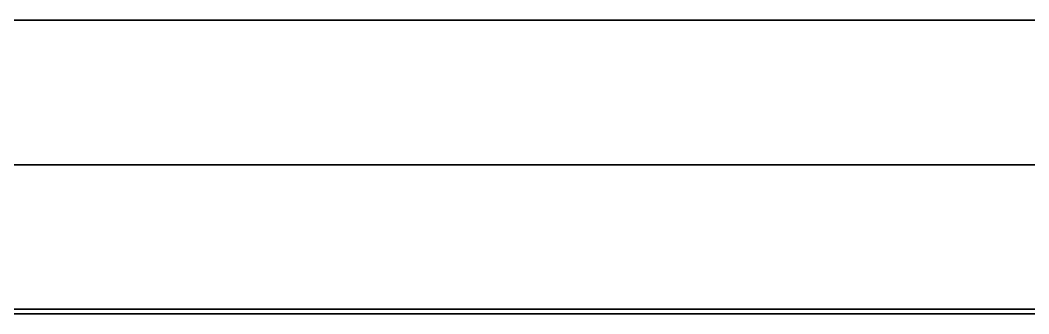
# Model space of a CAD drawing. Header units: inches. Extents: x 0 to 240, y -6 to 240.
# Drawn here: x 170.88 to 177.87, y -6.28 to -4.25 of the extents above; entities that cross this region are included whole.
import ezdxf

# ---------------------------------------------------------------- set-up
doc = ezdxf.new("R2010")
doc.units = ezdxf.units.IN
doc.header["$MEASUREMENT"] = 0
doc.layers.add('MODEL$frame-a', color=252, linetype='Continuous', true_color=0x696969)
doc.layers.add('MODEL$perf-pan', color=7, linetype='Continuous', true_color=0x646464)

msp = doc.modelspace()

# ---------------------------------------------------------------- linework, layer by layer
at = {"layer": 'MODEL$frame-a'}
for points in [[(160, -4.25, 576), (240, -4.25, 576)], [(240, -4.25, 432), (160, -4.25, 432)], [(160, -4.25, 432), (240, -4.25, 432)], [(240, -4.25, 288), (160, -4.25, 288)], [(160, -4.25, 288), (240, -4.25, 288)], [(240, -4.25, 144), (160, -4.25, 144)], [(162, -4.25, 434), (238, -4.25, 434)], [(238, -4.25, 574), (162, -4.25, 574)], [(162, -4.25, 290), (238, -4.25, 290)], [(238, -4.25, 430), (162, -4.25, 430)], [(162, -4.25, 146), (238, -4.25, 146)], [(238, -4.25, 286), (162, -4.25, 286)], [(160, -5.25, 576), (240, -5.25, 576)], [(240, -5.25, 432), (160, -5.25, 432)], [(160, -5.25, 432), (240, -5.25, 432)], [(240, -5.25, 288), (160, -5.25, 288)], [(160, -5.25, 288), (240, -5.25, 288)], [(240, -5.25, 144), (160, -5.25, 144)], [(162, -5.25, 434), (238, -5.25, 434)], [(238, -5.25, 574), (162, -5.25, 574)], [(162, -5.25, 290), (238, -5.25, 290)], [(238, -5.25, 430), (162, -5.25, 430)], [(162, -5.25, 146), (238, -5.25, 146)], [(238, -5.25, 286), (162, -5.25, 286)], [(160, -6.25, 576), (240, -6.25, 576)], [(240, -6.25, 432), (160, -6.25, 432)], [(160, -6.25, 432), (240, -6.25, 432)], [(240, -6.25, 288), (160, -6.25, 288)], [(160, -6.25, 288), (240, -6.25, 288)], [(240, -6.25, 144), (160, -6.25, 144)], [(162, -6.25, 434), (238, -6.25, 434)], [(238, -6.25, 574), (162, -6.25, 574)], [(162, -6.25, 290), (238, -6.25, 290)], [(238, -6.25, 430), (162, -6.25, 430)], [(162, -6.25, 146), (238, -6.25, 146)], [(238, -6.25, 286), (162, -6.25, 286)]]:
    msp.add_open_spline(points, degree=1, dxfattribs=at)
at = {"layer": 'MODEL$perf-pan'}
for p, q in [((160.5, -6.2812, 432.5), (239.5, -6.2812, 432.5)), ((239.5, -6.2812, 575.5), (160.5, -6.2812, 575.5)), ((160.5, -6.2812, 288.5), (239.5, -6.2812, 288.5)), ((239.5, -6.2812, 431.5), (160.5, -6.2812, 431.5)), ((160.5, -6.2812, 144.5), (239.5, -6.2812, 144.5)), ((239.5, -6.2812, 287.5), (160.5, -6.2812, 287.5)), ((166.4916, -6.2812, 216), (171.2161, -6.2812, 216)), ((173.3583, -6.2812, 216), (178.1643, -6.2812, 216)), ((173.8687, -6.2812, 504), (177.6308, -6.2812, 504)), ((173.8884, -6.2812, 360), (177.578, -6.2812, 360))]:
    msp.add_line(p, q, dxfattribs=at)
for points in [[(170.8973, -6.2812, 319.1976), (168.8231, -6.2812, 320.3951)], [(168.8231, -6.2812, 315.6049), (170.8973, -6.2812, 316.8024)], [(170.1618, -6.2812, 310.7729), (172.2872, -6.2812, 309.5458)], [(172.2872, -6.2812, 314.4542), (170.1618, -6.2812, 313.2271)], [(170.2403, -6.2812, 562.8182), (172.2872, -6.2812, 561.6365)], [(172.2872, -6.2812, 566.3635), (170.2403, -6.2812, 565.1818)], [(170.2492, -6.2812, 550.8234), (172.2872, -6.2812, 549.6468)], [(172.2872, -6.2812, 554.3532), (170.2492, -6.2812, 553.1766)], [(170.2644, -6.2812, 322.8322), (172.2872, -6.2812, 321.6643)], [(172.2872, -6.2812, 326.3357), (170.2644, -6.2812, 325.1678)], [(170.3003, -6.2812, 538.8529), (172.2872, -6.2812, 537.7058)], [(172.2872, -6.2812, 542.2942), (170.3003, -6.2812, 541.1471)], [(170.3101, -6.2812, 298.8585), (172.2872, -6.2812, 297.717)], [(172.2872, -6.2812, 302.283), (170.3101, -6.2812, 301.1415)], [(170.3552, -6.2812, 154.8846), (172.2872, -6.2812, 153.7692)], [(172.2872, -6.2812, 158.2308), (170.3552, -6.2812, 157.1154)], [(170.4048, -6.2812, 334.9132), (172.2872, -6.2812, 333.8264)], [(172.2872, -6.2812, 338.1736), (170.4048, -6.2812, 337.0868)], [(170.4048, -6.2812, 274.9132), (172.2872, -6.2812, 273.8264)], [(172.2872, -6.2812, 278.1736), (170.4048, -6.2812, 277.0868)], [(170.4355, -6.2812, 526.9309), (172.2872, -6.2812, 525.8618)], [(172.2872, -6.2812, 530.1382), (170.4355, -6.2812, 529.0691)], [(170.5336, -6.2812, 166.9876), (172.2872, -6.2812, 165.9751)], [(172.2872, -6.2812, 170.0249), (170.5336, -6.2812, 169.0124)], [(170.5454, -6.2812, 346.9944), (172.2872, -6.2812, 345.9888)], [(172.2872, -6.2812, 350.0112), (170.5454, -6.2812, 349.0056)], [(170.5706, -6.2812, 515.0089), (172.2872, -6.2812, 514.0178)], [(172.2872, -6.2812, 517.9822), (170.5706, -6.2812, 516.9911)], [(170.5922, -6.2812, 263.0214), (172.2872, -6.2812, 262.0428)], [(172.2872, -6.2812, 265.9572), (170.5922, -6.2812, 264.9786)], [(170.686, -6.2812, 359.0756), (172.2872, -6.2812, 358.1511)], [(172.2872, -6.2812, 361.8489), (170.686, -6.2812, 360.9244)], [(170.7057, -6.2812, 503.0869), (172.2872, -6.2812, 502.1739)], [(172.2872, -6.2812, 505.8261), (170.7057, -6.2812, 504.9131)], [(170.7086, -6.2812, 179.0886), (172.2872, -6.2812, 178.1773)], [(172.2872, -6.2812, 181.8227), (170.7086, -6.2812, 180.9114)], [(170.7762, -6.2812, 251.1276), (172.2872, -6.2812, 250.2552)], [(172.2872, -6.2812, 253.7448), (170.7762, -6.2812, 252.8724)], [(170.8263, -6.2812, 371.1566), (172.2872, -6.2812, 370.3131)], [(172.2872, -6.2812, 373.6869), (170.8263, -6.2812, 372.8434)], [(170.8408, -6.2812, 491.1649), (172.2872, -6.2812, 490.3299)], [(172.2872, -6.2812, 493.6701), (170.8408, -6.2812, 492.8351)], [(170.8802, -6.2812, 191.1877), (172.2872, -6.2812, 190.3753)], [(170.8802, -6.2812, 192.8123), (170.8802, -6.2812, 191.1877)], [(172.2872, -6.2812, 193.6247), (170.8802, -6.2812, 192.8123)], [(170.8973, -6.2812, 316.8024), (170.8973, -6.2812, 319.1976)], [(170.9557, -6.2812, 239.2313), (172.2872, -6.2812, 238.4625)], [(170.9557, -6.2812, 240.7687), (170.9557, -6.2812, 239.2313)], [(172.2872, -6.2812, 241.5375), (170.9557, -6.2812, 240.7687)], [(170.9661, -6.2812, 383.2373), (172.2872, -6.2812, 382.4746)], [(170.9661, -6.2812, 384.7627), (170.9661, -6.2812, 383.2373)], [(172.2872, -6.2812, 385.5254), (170.9661, -6.2812, 384.7627)], [(170.9759, -6.2812, 479.2429), (172.2872, -6.2812, 478.4859)], [(170.9759, -6.2812, 480.7571), (170.9759, -6.2812, 479.2429)], [(172.2872, -6.2812, 481.5141), (170.9759, -6.2812, 480.7571)], [(171.0487, -6.2812, 203.285), (172.2872, -6.2812, 202.5699)], [(171.0487, -6.2812, 204.715), (171.0487, -6.2812, 203.285)], [(172.2872, -6.2812, 205.4301), (171.0487, -6.2812, 204.715)], [(171.1051, -6.2812, 395.3175), (172.2872, -6.2812, 394.635)], [(171.1051, -6.2812, 396.6825), (171.1051, -6.2812, 395.3175)], [(172.2872, -6.2812, 397.365), (171.1051, -6.2812, 396.6825)], [(171.111, -6.2812, 467.3209), (172.2872, -6.2812, 466.6419)], [(171.111, -6.2812, 468.6791), (171.111, -6.2812, 467.3209)], [(172.2872, -6.2812, 469.3581), (171.111, -6.2812, 468.6791)], [(171.1186, -6.2812, 443.3253), (172.2872, -6.2812, 442.6507)], [(171.1186, -6.2812, 444.6747), (171.1186, -6.2812, 443.3253)], [(172.2872, -6.2812, 445.3493), (171.1186, -6.2812, 444.6747)], [(171.13, -6.2812, 227.3319), (172.2872, -6.2812, 226.6637)], [(171.13, -6.2812, 228.6681), (171.13, -6.2812, 227.3319)], [(172.2872, -6.2812, 229.3363), (171.13, -6.2812, 228.6681)], [(171.1366, -6.2812, 419.3357), (172.2872, -6.2812, 418.6714)], [(171.1366, -6.2812, 420.6643), (171.1366, -6.2812, 419.3357)], [(172.2872, -6.2812, 421.3286), (171.1366, -6.2812, 420.6643)], [(171.2161, -6.2812, 215.3816), (172.2872, -6.2812, 214.7632)], [(171.2161, -6.2812, 216.6184), (171.2161, -6.2812, 215.3816)], [(172.2872, -6.2812, 217.2368), (171.2161, -6.2812, 216.6184)], [(171.2428, -6.2812, 407.397), (172.2872, -6.2812, 406.7941)], [(171.2428, -6.2812, 408.603), (171.2428, -6.2812, 407.397)], [(172.2872, -6.2812, 409.2059), (171.2428, -6.2812, 408.603)], [(171.2461, -6.2812, 455.3989), (172.2872, -6.2812, 454.7979)], [(171.2461, -6.2812, 456.6011), (171.2461, -6.2812, 455.3989)], [(172.2872, -6.2812, 457.2021), (171.2461, -6.2812, 456.6011)], [(174.334, -6.2812, 565.1818), (172.2872, -6.2812, 566.3635)], [(174.3251, -6.2812, 553.1766), (172.2872, -6.2812, 554.3532)], [(174.274, -6.2812, 541.1471), (172.2872, -6.2812, 542.2942)], [(174.1389, -6.2812, 529.0691), (172.2872, -6.2812, 530.1382)], [(174.0038, -6.2812, 516.9911), (172.2872, -6.2812, 517.9822)], [(173.8687, -6.2812, 504.9131), (172.2872, -6.2812, 505.8261)], [(173.7336, -6.2812, 492.8351), (172.2872, -6.2812, 493.6701)], [(173.5984, -6.2812, 480.7571), (172.2872, -6.2812, 481.5141)], [(173.4633, -6.2812, 468.6791), (172.2872, -6.2812, 469.3581)], [(173.3282, -6.2812, 456.6011), (172.2872, -6.2812, 457.2021)], [(173.4557, -6.2812, 444.6747), (172.2872, -6.2812, 445.3493)], [(172.2872, -6.2812, 561.6365), (174.334, -6.2812, 562.8182)], [(172.2872, -6.2812, 549.6468), (174.3251, -6.2812, 550.8234)], [(172.2872, -6.2812, 537.7058), (174.274, -6.2812, 538.8529)], [(172.2872, -6.2812, 525.8618), (174.1389, -6.2812, 526.9309)], [(172.2872, -6.2812, 514.0178), (174.0038, -6.2812, 515.0089)], [(172.2872, -6.2812, 502.1739), (173.8687, -6.2812, 503.0869)], [(172.2872, -6.2812, 490.3299), (173.7336, -6.2812, 491.1649)], [(172.2872, -6.2812, 478.4859), (173.5984, -6.2812, 479.2429)], [(172.2872, -6.2812, 466.6419), (173.4633, -6.2812, 467.3209)], [(172.2872, -6.2812, 454.7979), (173.3282, -6.2812, 455.3989)], [(172.2872, -6.2812, 442.6507), (173.4557, -6.2812, 443.3253)], [(173.4378, -6.2812, 420.6643), (172.2872, -6.2812, 421.3286)], [(173.3316, -6.2812, 408.603), (172.2872, -6.2812, 409.2059)], [(173.4693, -6.2812, 396.6825), (172.2872, -6.2812, 397.365)], [(173.6083, -6.2812, 384.7627), (172.2872, -6.2812, 385.5254)], [(173.7481, -6.2812, 372.8434), (172.2872, -6.2812, 373.6869)], [(173.8884, -6.2812, 360.9244), (172.2872, -6.2812, 361.8489)], [(174.029, -6.2812, 349.0056), (172.2872, -6.2812, 350.0112)], [(174.1696, -6.2812, 337.0868), (172.2872, -6.2812, 338.1736)], [(174.3099, -6.2812, 325.1678), (172.2872, -6.2812, 326.3357)], [(174.4126, -6.2812, 313.2271), (172.2872, -6.2812, 314.4542)], [(174.2643, -6.2812, 301.1415), (172.2872, -6.2812, 302.283)], [(172.2872, -6.2812, 418.6714), (173.4378, -6.2812, 419.3357)], [(172.2872, -6.2812, 406.7941), (173.3316, -6.2812, 407.397)], [(172.2872, -6.2812, 394.635), (173.4693, -6.2812, 395.3175)], [(172.2872, -6.2812, 382.4746), (173.6083, -6.2812, 383.2373)], [(172.2872, -6.2812, 370.3131), (173.7481, -6.2812, 371.1566)], [(172.2872, -6.2812, 358.1511), (173.8884, -6.2812, 359.0756)], [(172.2872, -6.2812, 345.9888), (174.029, -6.2812, 346.9944)], [(172.2872, -6.2812, 333.8264), (174.1696, -6.2812, 334.9132)], [(172.2872, -6.2812, 321.6643), (174.3099, -6.2812, 322.8322)], [(172.2872, -6.2812, 309.5458), (174.4126, -6.2812, 310.7729)], [(172.2872, -6.2812, 297.717), (174.2643, -6.2812, 298.8585)], [(174.1695, -6.2812, 277.0868), (172.2872, -6.2812, 278.1736)], [(173.9822, -6.2812, 264.9786), (172.2872, -6.2812, 265.9572)], [(173.7982, -6.2812, 252.8724), (172.2872, -6.2812, 253.7448)], [(173.6187, -6.2812, 240.7687), (172.2872, -6.2812, 241.5375)], [(173.4444, -6.2812, 228.6681), (172.2872, -6.2812, 229.3363)], [(173.3583, -6.2812, 216.6184), (172.2872, -6.2812, 217.2368)], [(173.5257, -6.2812, 204.715), (172.2872, -6.2812, 205.4301)], [(173.6942, -6.2812, 192.8123), (172.2872, -6.2812, 193.6247)], [(173.8657, -6.2812, 180.9114), (172.2872, -6.2812, 181.8227)], [(174.0408, -6.2812, 169.0124), (172.2872, -6.2812, 170.0249)], [(174.2191, -6.2812, 157.1154), (172.2872, -6.2812, 158.2308)], [(172.2872, -6.2812, 273.8264), (174.1695, -6.2812, 274.9132)], [(172.2872, -6.2812, 262.0428), (173.9822, -6.2812, 263.0214)], [(172.2872, -6.2812, 250.2552), (173.7982, -6.2812, 251.1276)], [(172.2872, -6.2812, 238.4625), (173.6187, -6.2812, 239.2313)], [(172.2872, -6.2812, 226.6637), (173.4444, -6.2812, 227.3319)], [(172.2872, -6.2812, 214.7632), (173.3583, -6.2812, 215.3816)], [(172.2872, -6.2812, 202.5699), (173.5257, -6.2812, 203.285)], [(172.2872, -6.2812, 190.3753), (173.6942, -6.2812, 191.1877)], [(172.2872, -6.2812, 178.1773), (173.8657, -6.2812, 179.0886)], [(172.2872, -6.2812, 165.9751), (174.0408, -6.2812, 166.9876)], [(172.2872, -6.2812, 153.7692), (174.2191, -6.2812, 154.8846)], [(173.3282, -6.2812, 455.3989), (173.3282, -6.2812, 456.6011)], [(173.3316, -6.2812, 407.397), (173.3316, -6.2812, 408.603)], [(173.3583, -6.2812, 215.3816), (173.3583, -6.2812, 216.6184)], [(173.4378, -6.2812, 419.3357), (173.4378, -6.2812, 420.6643)], [(173.4444, -6.2812, 227.3319), (173.4444, -6.2812, 228.6681)], [(173.4557, -6.2812, 443.3253), (173.4557, -6.2812, 444.6747)], [(173.4633, -6.2812, 467.3209), (173.4633, -6.2812, 468.6791)], [(173.4693, -6.2812, 395.3175), (173.4693, -6.2812, 396.6825)], [(173.5257, -6.2812, 203.285), (173.5257, -6.2812, 204.715)], [(173.5984, -6.2812, 479.2429), (173.5984, -6.2812, 480.7571)], [(173.6083, -6.2812, 383.2373), (173.6083, -6.2812, 384.7627)], [(173.6187, -6.2812, 239.2313), (173.6187, -6.2812, 240.7687)], [(173.6403, -6.2812, 316.7812), (175.7513, -6.2812, 315.5625)], [(173.6403, -6.2812, 319.2188), (173.6403, -6.2812, 316.7812)], [(175.7513, -6.2812, 320.4375), (173.6403, -6.2812, 319.2188)], [(173.6563, -6.2812, 568.7905), (175.7513, -6.2812, 567.5809)], [(173.6563, -6.2812, 571.2095), (173.6563, -6.2812, 568.7905)], [(175.7513, -6.2812, 572.4191), (173.6563, -6.2812, 571.2095)], [(173.6717, -6.2812, 556.7993), (175.7513, -6.2812, 555.5987)], [(173.6717, -6.2812, 559.2007), (173.6717, -6.2812, 556.7993)], [(175.7513, -6.2812, 560.4013), (173.6717, -6.2812, 559.2007)], [(173.688, -6.2812, 304.8088), (175.7513, -6.2812, 303.6176)], [(173.688, -6.2812, 307.1912), (173.688, -6.2812, 304.8088)], [(175.7513, -6.2812, 308.3824), (173.688, -6.2812, 307.1912)], [(173.6942, -6.2812, 191.1877), (173.6942, -6.2812, 192.8123)], [(173.6957, -6.2812, 544.8132), (175.7513, -6.2812, 543.6264)], [(173.6957, -6.2812, 547.1868), (173.6957, -6.2812, 544.8132)], [(175.7513, -6.2812, 548.3736), (173.6957, -6.2812, 547.1868)], [(173.7336, -6.2812, 491.1649), (173.7336, -6.2812, 492.8351)], [(173.7481, -6.2812, 371.1566), (173.7481, -6.2812, 372.8434)], [(173.753, -6.2812, 148.8463), (175.7513, -6.2812, 147.6926)], [(173.753, -6.2812, 151.1537), (173.753, -6.2812, 148.8463)], [(175.7513, -6.2812, 152.3074), (173.753, -6.2812, 151.1537)], [(173.7552, -6.2812, 280.8476), (175.7513, -6.2812, 279.6951)], [(173.7552, -6.2812, 283.1524), (173.7552, -6.2812, 280.8476)], [(175.7513, -6.2812, 284.3049), (173.7552, -6.2812, 283.1524)], [(173.7808, -6.2812, 328.8623), (175.7513, -6.2812, 327.7246)], [(173.7808, -6.2812, 331.1377), (173.7808, -6.2812, 328.8623)], [(175.7513, -6.2812, 332.2754), (173.7808, -6.2812, 331.1377)], [(173.7982, -6.2812, 251.1276), (173.7982, -6.2812, 252.8724)], [(173.8308, -6.2812, 532.8912), (175.7513, -6.2812, 531.7824)], [(173.8308, -6.2812, 535.1088), (173.8308, -6.2812, 532.8912)], [(175.7513, -6.2812, 536.2176), (173.8308, -6.2812, 535.1088)], [(173.8346, -6.2812, 292.8934), (175.7513, -6.2812, 291.7869)], [(173.8346, -6.2812, 295.1066), (173.8346, -6.2812, 292.8934)], [(175.7513, -6.2812, 296.2131), (173.8346, -6.2812, 295.1066)], [(173.8657, -6.2812, 179.0886), (173.8657, -6.2812, 180.9114)], [(173.8687, -6.2812, 503.0869), (173.8687, -6.2812, 504.9131)], [(173.8884, -6.2812, 359.0756), (173.8884, -6.2812, 360.9244)], [(173.9214, -6.2812, 340.9435), (175.7513, -6.2812, 339.887)], [(173.9214, -6.2812, 343.0565), (173.9214, -6.2812, 340.9435)], [(175.7513, -6.2812, 344.113), (173.9214, -6.2812, 343.0565)], [(173.9346, -6.2812, 160.9511), (175.7513, -6.2812, 159.9023)], [(173.9346, -6.2812, 163.0489), (173.9346, -6.2812, 160.9511)], [(175.7513, -6.2812, 164.0977), (173.9346, -6.2812, 163.0489)], [(173.9419, -6.2812, 268.9553), (175.7513, -6.2812, 267.9106)], [(173.9419, -6.2812, 271.0447), (173.9419, -6.2812, 268.9553)], [(175.7513, -6.2812, 272.0894), (173.9419, -6.2812, 271.0447)], [(173.9659, -6.2812, 520.9692), (175.7513, -6.2812, 519.9384)], [(173.9659, -6.2812, 523.0308), (173.9659, -6.2812, 520.9692)], [(175.7513, -6.2812, 524.0616), (173.9659, -6.2812, 523.0308)], [(173.9822, -6.2812, 263.0214), (173.9822, -6.2812, 264.9786)], [(174.0038, -6.2812, 515.0089), (174.0038, -6.2812, 516.9911)], [(174.029, -6.2812, 346.9944), (174.029, -6.2812, 349.0056)], [(174.0408, -6.2812, 166.9876), (174.0408, -6.2812, 169.0124)], [(174.0619, -6.2812, 353.0246), (175.7513, -6.2812, 352.0493)], [(174.0619, -6.2812, 354.9754), (174.0619, -6.2812, 353.0246)], [(175.7513, -6.2812, 355.9507), (174.0619, -6.2812, 354.9754)], [(174.1009, -6.2812, 509.0472), (175.7513, -6.2812, 508.0943)], [(174.1009, -6.2812, 510.9528), (174.1009, -6.2812, 509.0472)], [(175.7513, -6.2812, 511.9057), (174.1009, -6.2812, 510.9528)], [(174.1132, -6.2812, 173.0542), (175.7513, -6.2812, 172.1085)], [(174.1132, -6.2812, 174.9458), (174.1132, -6.2812, 173.0542)], [(175.7513, -6.2812, 175.8915), (174.1132, -6.2812, 174.9458)], [(174.1252, -6.2812, 257.0612), (175.7513, -6.2812, 256.1224)], [(174.1252, -6.2812, 258.9388), (174.1252, -6.2812, 257.0612)], [(175.7513, -6.2812, 259.8776), (174.1252, -6.2812, 258.9388)], [(174.1389, -6.2812, 526.9309), (174.1389, -6.2812, 529.0691)], [(174.1695, -6.2812, 274.9132), (174.1695, -6.2812, 277.0868)], [(174.1696, -6.2812, 334.9132), (174.1696, -6.2812, 337.0868)], [(174.2022, -6.2812, 365.1056), (175.7513, -6.2812, 364.2112)], [(174.2022, -6.2812, 366.8944), (174.2022, -6.2812, 365.1056)], [(175.7513, -6.2812, 367.7888), (174.2022, -6.2812, 366.8944)], [(174.2191, -6.2812, 154.8846), (174.2191, -6.2812, 157.1154)], [(174.236, -6.2812, 497.1252), (175.7513, -6.2812, 496.2503)], [(174.236, -6.2812, 498.8748), (174.236, -6.2812, 497.1252)], [(175.7513, -6.2812, 499.7497), (174.236, -6.2812, 498.8748)], [(174.2643, -6.2812, 298.8585), (174.2643, -6.2812, 301.1415)], [(174.274, -6.2812, 538.8529), (174.274, -6.2812, 541.1471)], [(174.2883, -6.2812, 185.1553), (175.7513, -6.2812, 184.3107)], [(174.2883, -6.2812, 186.8447), (174.2883, -6.2812, 185.1553)], [(175.7513, -6.2812, 187.6893), (174.2883, -6.2812, 186.8447)], [(174.3043, -6.2812, 245.1646), (175.7513, -6.2812, 244.3292)], [(174.3043, -6.2812, 246.8354), (174.3043, -6.2812, 245.1646)], [(175.7513, -6.2812, 247.6708), (174.3043, -6.2812, 246.8354)], [(174.3099, -6.2812, 322.8322), (174.3099, -6.2812, 325.1678)], [(174.3251, -6.2812, 550.8234), (174.3251, -6.2812, 553.1766)], [(174.334, -6.2812, 562.8182), (174.334, -6.2812, 565.1818)], [(174.3419, -6.2812, 377.1863), (175.7513, -6.2812, 376.3726)], [(174.3419, -6.2812, 378.8137), (174.3419, -6.2812, 377.1863)], [(175.7513, -6.2812, 379.6274), (174.3419, -6.2812, 378.8137)], [(174.3711, -6.2812, 485.2031), (175.7513, -6.2812, 484.4063)], [(174.3711, -6.2812, 486.7969), (174.3711, -6.2812, 485.2031)], [(175.7513, -6.2812, 487.5937), (174.3711, -6.2812, 486.7969)], [(174.4126, -6.2812, 310.7729), (174.4126, -6.2812, 313.2271)], [(174.4598, -6.2812, 197.2543), (175.7513, -6.2812, 196.5087)], [(174.4598, -6.2812, 198.7457), (174.4598, -6.2812, 197.2543)], [(175.7513, -6.2812, 199.4913), (174.4598, -6.2812, 198.7457)], [(174.4785, -6.2812, 233.2652), (175.7513, -6.2812, 232.5303)], [(174.4785, -6.2812, 234.7348), (174.4785, -6.2812, 233.2652)], [(175.7513, -6.2812, 235.4697), (174.4785, -6.2812, 234.7348)], [(174.4808, -6.2812, 389.2665), (175.7513, -6.2812, 388.5329)], [(174.4808, -6.2812, 390.7335), (174.4808, -6.2812, 389.2665)], [(175.7513, -6.2812, 391.4671), (174.4808, -6.2812, 390.7335)], [(174.5061, -6.2812, 473.2811), (175.7513, -6.2812, 472.5622)], [(174.5061, -6.2812, 474.7189), (174.5061, -6.2812, 473.2811)], [(175.7513, -6.2812, 475.4378), (174.5061, -6.2812, 474.7189)], [(174.5169, -6.2812, 437.2873), (175.7513, -6.2812, 436.5747)], [(174.5169, -6.2812, 438.7127), (174.5169, -6.2812, 437.2873)], [(175.7513, -6.2812, 439.4253), (174.5169, -6.2812, 438.7127)], [(174.5573, -6.2812, 425.3106), (175.7513, -6.2812, 424.6213)], [(174.5573, -6.2812, 426.6894), (174.5573, -6.2812, 425.3106)], [(175.7513, -6.2812, 427.3787), (174.5573, -6.2812, 426.6894)], [(174.6183, -6.2812, 401.3459), (175.7513, -6.2812, 400.6918)], [(174.6183, -6.2812, 402.6541), (174.6183, -6.2812, 401.3459)], [(175.7513, -6.2812, 403.3082), (174.6183, -6.2812, 402.6541)], [(174.6282, -6.2812, 209.3516), (175.7513, -6.2812, 208.7031)], [(174.6282, -6.2812, 210.6484), (174.6282, -6.2812, 209.3516)], [(175.7513, -6.2812, 211.2969), (174.6282, -6.2812, 210.6484)], [(174.6411, -6.2812, 461.359), (175.7513, -6.2812, 460.7181)], [(174.6411, -6.2812, 462.641), (174.6411, -6.2812, 461.359)], [(175.7513, -6.2812, 463.2819), (174.6411, -6.2812, 462.641)], [(174.6482, -6.2812, 221.3631), (175.7513, -6.2812, 220.7262)], [(174.6482, -6.2812, 222.6369), (174.6482, -6.2812, 221.3631)], [(175.7513, -6.2812, 223.2738), (174.6482, -6.2812, 222.6369)], [(174.6519, -6.2812, 449.3653), (175.7513, -6.2812, 448.7306)], [(174.6519, -6.2812, 450.6347), (174.6519, -6.2812, 449.3653)], [(175.7513, -6.2812, 451.2694), (174.6519, -6.2812, 450.6347)], [(174.6894, -6.2812, 413.3869), (175.7513, -6.2812, 412.7738)], [(174.6894, -6.2812, 414.6131), (174.6894, -6.2812, 413.3869)], [(175.7513, -6.2812, 415.2262), (174.6894, -6.2812, 414.6131)], [(177.8463, -6.2812, 571.2095), (175.7513, -6.2812, 572.4191)], [(177.8309, -6.2812, 559.2007), (175.7513, -6.2812, 560.4013)], [(177.8069, -6.2812, 547.1868), (175.7513, -6.2812, 548.3736)], [(177.6718, -6.2812, 535.1088), (175.7513, -6.2812, 536.2176)], [(177.5367, -6.2812, 523.0308), (175.7513, -6.2812, 524.0616)], [(177.4016, -6.2812, 510.9528), (175.7513, -6.2812, 511.9057)], [(177.2666, -6.2812, 498.8748), (175.7513, -6.2812, 499.7497)], [(177.1315, -6.2812, 486.7969), (175.7513, -6.2812, 487.5937)], [(176.9965, -6.2812, 474.7189), (175.7513, -6.2812, 475.4378)], [(176.8614, -6.2812, 462.641), (175.7513, -6.2812, 463.2819)], [(176.8507, -6.2812, 450.6347), (175.7513, -6.2812, 451.2694)], [(176.9856, -6.2812, 438.7127), (175.7513, -6.2812, 439.4253)], [(175.7513, -6.2812, 567.5809), (177.8463, -6.2812, 568.7905)], [(175.7513, -6.2812, 555.5987), (177.8309, -6.2812, 556.7993)], [(175.7513, -6.2812, 543.6264), (177.8069, -6.2812, 544.8132)], [(175.7513, -6.2812, 531.7824), (177.6718, -6.2812, 532.8912)], [(175.7513, -6.2812, 519.9384), (177.5367, -6.2812, 520.9692)], [(175.7513, -6.2812, 508.0943), (177.4016, -6.2812, 509.0472)], [(175.7513, -6.2812, 496.2503), (177.2666, -6.2812, 497.1252)], [(175.7513, -6.2812, 484.4063), (177.1315, -6.2812, 485.2031)], [(175.7513, -6.2812, 472.5622), (176.9965, -6.2812, 473.2811)], [(175.7513, -6.2812, 460.7181), (176.8614, -6.2812, 461.359)], [(175.7513, -6.2812, 448.7306), (176.8507, -6.2812, 449.3653)], [(175.7513, -6.2812, 436.5747), (176.9856, -6.2812, 437.2873)], [(176.9453, -6.2812, 426.6894), (175.7513, -6.2812, 427.3787)], [(176.8132, -6.2812, 414.6131), (175.7513, -6.2812, 415.2262)], [(176.8842, -6.2812, 402.6541), (175.7513, -6.2812, 403.3082)], [(177.0218, -6.2812, 390.7335), (175.7513, -6.2812, 391.4671)], [(177.1607, -6.2812, 378.8137), (175.7513, -6.2812, 379.6274)], [(177.3004, -6.2812, 366.8944), (175.7513, -6.2812, 367.7888)], [(177.4407, -6.2812, 354.9754), (175.7513, -6.2812, 355.9507)], [(177.5812, -6.2812, 343.0565), (175.7513, -6.2812, 344.113)], [(177.7218, -6.2812, 331.1377), (175.7513, -6.2812, 332.2754)], [(177.8623, -6.2812, 319.2188), (175.7513, -6.2812, 320.4375)], [(177.8145, -6.2812, 307.1912), (175.7513, -6.2812, 308.3824)], [(177.6679, -6.2812, 295.1066), (175.7513, -6.2812, 296.2131)], [(175.7513, -6.2812, 424.6213), (176.9453, -6.2812, 425.3106)], [(175.7513, -6.2812, 412.7738), (176.8132, -6.2812, 413.3869)], [(175.7513, -6.2812, 400.6918), (176.8842, -6.2812, 401.3459)], [(175.7513, -6.2812, 388.5329), (177.0218, -6.2812, 389.2665)], [(175.7513, -6.2812, 376.3726), (177.1607, -6.2812, 377.1863)], [(175.7513, -6.2812, 364.2112), (177.3004, -6.2812, 365.1056)], [(175.7513, -6.2812, 352.0493), (177.4407, -6.2812, 353.0246)], [(175.7513, -6.2812, 339.887), (177.5812, -6.2812, 340.9435)], [(175.7513, -6.2812, 327.7246), (177.7218, -6.2812, 328.8623)], [(175.7513, -6.2812, 315.5625), (177.8623, -6.2812, 316.7812)], [(175.7513, -6.2812, 303.6176), (177.8145, -6.2812, 304.8088)], [(175.7513, -6.2812, 291.7869), (177.6679, -6.2812, 292.8934)], [(177.7474, -6.2812, 283.1524), (175.7513, -6.2812, 284.3049)], [(177.5607, -6.2812, 271.0447), (175.7513, -6.2812, 272.0894)], [(177.3774, -6.2812, 258.9388), (175.7513, -6.2812, 259.8776)], [(177.1982, -6.2812, 246.8354), (175.7513, -6.2812, 247.6708)], [(177.0241, -6.2812, 234.7348), (175.7513, -6.2812, 235.4697)], [(176.8544, -6.2812, 222.6369), (175.7513, -6.2812, 223.2738)], [(176.8744, -6.2812, 210.6484), (175.7513, -6.2812, 211.2969)], [(177.0428, -6.2812, 198.7457), (175.7513, -6.2812, 199.4913)], [(177.2143, -6.2812, 186.8447), (175.7513, -6.2812, 187.6893)], [(177.3894, -6.2812, 174.9458), (175.7513, -6.2812, 175.8915)], [(177.568, -6.2812, 163.0489), (175.7513, -6.2812, 164.0977)], [(177.7496, -6.2812, 151.1537), (175.7513, -6.2812, 152.3074)], [(175.7513, -6.2812, 279.6951), (177.7474, -6.2812, 280.8476)], [(175.7513, -6.2812, 267.9106), (177.5607, -6.2812, 268.9553)], [(175.7513, -6.2812, 256.1224), (177.3774, -6.2812, 257.0612)], [(175.7513, -6.2812, 244.3292), (177.1982, -6.2812, 245.1646)], [(175.7513, -6.2812, 232.5303), (177.0241, -6.2812, 233.2652)], [(175.7513, -6.2812, 220.7262), (176.8544, -6.2812, 221.3631)], [(175.7513, -6.2812, 208.7031), (176.8744, -6.2812, 209.3516)], [(175.7513, -6.2812, 196.5087), (177.0428, -6.2812, 197.2543)], [(175.7513, -6.2812, 184.3107), (177.2143, -6.2812, 185.1553)], [(175.7513, -6.2812, 172.1085), (177.3894, -6.2812, 173.0542)], [(175.7513, -6.2812, 159.9023), (177.568, -6.2812, 160.9511)], [(175.7513, -6.2812, 147.6926), (177.7496, -6.2812, 148.8463)], [(176.8132, -6.2812, 413.3869), (176.8132, -6.2812, 414.6131)], [(176.8507, -6.2812, 449.3653), (176.8507, -6.2812, 450.6347)], [(176.8544, -6.2812, 221.3631), (176.8544, -6.2812, 222.6369)], [(176.8614, -6.2812, 461.359), (176.8614, -6.2812, 462.641)], [(176.8744, -6.2812, 209.3516), (176.8744, -6.2812, 210.6484)], [(176.8842, -6.2812, 401.3459), (176.8842, -6.2812, 402.6541)], [(176.9453, -6.2812, 425.3106), (176.9453, -6.2812, 426.6894)], [(176.9856, -6.2812, 437.2873), (176.9856, -6.2812, 438.7127)], [(176.9965, -6.2812, 473.2811), (176.9965, -6.2812, 474.7189)], [(177.0218, -6.2812, 389.2665), (177.0218, -6.2812, 390.7335)], [(177.0241, -6.2812, 233.2652), (177.0241, -6.2812, 234.7348)], [(177.0428, -6.2812, 197.2543), (177.0428, -6.2812, 198.7457)], [(177.0658, -6.2812, 310.7589), (179.2154, -6.2812, 309.5178)], [(177.0658, -6.2812, 313.2411), (177.0658, -6.2812, 310.7589)], [(179.2154, -6.2812, 314.4822), (177.0658, -6.2812, 313.2411)], [(177.091, -6.2812, 562.7735), (179.2154, -6.2812, 561.547)], [(177.091, -6.2812, 565.2265), (177.091, -6.2812, 562.7735)], [(179.2154, -6.2812, 566.453), (177.091, -6.2812, 565.2265)], [(177.0994, -6.2812, 550.7783), (179.2154, -6.2812, 549.5567)], [(177.0994, -6.2812, 553.2217), (177.0994, -6.2812, 550.7783)], [(179.2154, -6.2812, 554.4433), (177.0994, -6.2812, 553.2217)], [(177.1315, -6.2812, 485.2031), (177.1315, -6.2812, 486.7969)], [(177.1567, -6.2812, 322.8114), (179.2154, -6.2812, 321.6228)], [(177.1567, -6.2812, 325.1886), (177.1567, -6.2812, 322.8114)], [(179.2154, -6.2812, 326.3772), (177.1567, -6.2812, 325.1886)], [(177.1607, -6.2812, 377.1863), (177.1607, -6.2812, 378.8137)], [(177.1982, -6.2812, 245.1646), (177.1982, -6.2812, 246.8354)], [(177.2118, -6.2812, 298.8433), (179.2154, -6.2812, 297.6865)], [(177.2118, -6.2812, 301.1567), (177.2118, -6.2812, 298.8433)], [(179.2154, -6.2812, 302.3135), (177.2118, -6.2812, 301.1567)], [(177.2143, -6.2812, 185.1553), (177.2143, -6.2812, 186.8447)], [(177.2258, -6.2812, 538.8513), (179.2154, -6.2812, 537.7026)], [(177.2258, -6.2812, 541.1487), (177.2258, -6.2812, 538.8513)], [(179.2154, -6.2812, 542.2974), (177.2258, -6.2812, 541.1487)], [(177.2666, -6.2812, 497.1252), (177.2666, -6.2812, 498.8748)], [(177.2914, -6.2812, 274.8892), (179.2154, -6.2812, 273.7783)], [(177.2914, -6.2812, 277.1108), (177.2914, -6.2812, 274.8892)], [(179.2154, -6.2812, 278.2217), (177.2914, -6.2812, 277.1108)], [(177.2973, -6.2812, 334.8926), (179.2154, -6.2812, 333.7852)], [(177.2973, -6.2812, 337.1074), (177.2973, -6.2812, 334.8926)], [(179.2154, -6.2812, 338.2148), (177.2973, -6.2812, 337.1074)], [(177.3004, -6.2812, 365.1056), (177.3004, -6.2812, 366.8944)], [(177.332, -6.2812, 154.9126), (179.2154, -6.2812, 153.8253)], [(177.332, -6.2812, 157.0874), (177.332, -6.2812, 154.9126)], [(179.2154, -6.2812, 158.1747), (177.332, -6.2812, 157.0874)], [(177.3608, -6.2812, 526.9292), (179.2154, -6.2812, 525.8585)], [(177.3608, -6.2812, 529.0708), (177.3608, -6.2812, 526.9292)], [(179.2154, -6.2812, 530.1415), (177.3608, -6.2812, 529.0708)], [(177.3774, -6.2812, 257.0612), (177.3774, -6.2812, 258.9388)], [(177.3894, -6.2812, 173.0542), (177.3894, -6.2812, 174.9458)], [(177.4016, -6.2812, 509.0472), (177.4016, -6.2812, 510.9528)], [(177.4378, -6.2812, 346.9737), (179.2154, -6.2812, 345.9475)], [(177.4378, -6.2812, 349.0263), (177.4378, -6.2812, 346.9737)], [(179.2154, -6.2812, 350.0525), (177.4378, -6.2812, 349.0263)], [(177.4407, -6.2812, 353.0246), (177.4407, -6.2812, 354.9754)], [(177.4742, -6.2812, 262.9947), (179.2154, -6.2812, 261.9894)], [(177.4742, -6.2812, 265.0053), (177.4742, -6.2812, 262.9947)], [(179.2154, -6.2812, 266.0106), (177.4742, -6.2812, 265.0053)], [(177.4958, -6.2812, 515.0072), (179.2154, -6.2812, 514.0144)], [(177.4958, -6.2812, 516.9928), (177.4958, -6.2812, 515.0072)], [(179.2154, -6.2812, 517.9856), (177.4958, -6.2812, 516.9928)], [(177.5139, -6.2812, 167.0177), (179.2154, -6.2812, 166.0353)], [(177.5139, -6.2812, 168.9823), (177.5139, -6.2812, 167.0177)], [(179.2154, -6.2812, 169.9647), (177.5139, -6.2812, 168.9823)], [(177.5367, -6.2812, 520.9692), (177.5367, -6.2812, 523.0308)], [(177.5607, -6.2812, 268.9553), (177.5607, -6.2812, 271.0447)], [(177.568, -6.2812, 160.9511), (177.568, -6.2812, 163.0489)], [(177.578, -6.2812, 359.0547), (179.2154, -6.2812, 358.1093)], [(177.578, -6.2812, 360.9453), (177.578, -6.2812, 359.0547)], [(179.2154, -6.2812, 361.8907), (177.578, -6.2812, 360.9453)], [(177.5812, -6.2812, 340.9435), (177.5812, -6.2812, 343.0565)], [(177.6308, -6.2812, 503.0851), (179.2154, -6.2812, 502.1702)], [(177.6308, -6.2812, 504.9149), (177.6308, -6.2812, 503.0851)], [(179.2154, -6.2812, 505.8298), (177.6308, -6.2812, 504.9149)], [(177.6529, -6.2812, 251.0979), (179.2154, -6.2812, 250.1958)], [(177.6529, -6.2812, 252.9021), (177.6529, -6.2812, 251.0979)], [(179.2154, -6.2812, 253.8042), (177.6529, -6.2812, 252.9021)], [(177.6679, -6.2812, 292.8934), (177.6679, -6.2812, 295.1066)], [(177.6718, -6.2812, 532.8912), (177.6718, -6.2812, 535.1088)], [(177.6928, -6.2812, 179.1209), (179.2154, -6.2812, 178.2418)], [(177.6928, -6.2812, 180.8791), (177.6928, -6.2812, 179.1209)], [(179.2154, -6.2812, 181.7582), (177.6928, -6.2812, 180.8791)], [(177.7177, -6.2812, 371.1353), (179.2154, -6.2812, 370.2706)], [(177.7177, -6.2812, 372.8647), (177.7177, -6.2812, 371.1353)], [(179.2154, -6.2812, 373.7294), (177.7177, -6.2812, 372.8647)], [(177.7218, -6.2812, 328.8623), (177.7218, -6.2812, 331.1377)], [(177.7474, -6.2812, 280.8476), (177.7474, -6.2812, 283.1524)], [(177.7496, -6.2812, 148.8463), (177.7496, -6.2812, 151.1537)], [(177.7657, -6.2812, 491.163), (179.2154, -6.2812, 490.3261)], [(177.7657, -6.2812, 492.837), (177.7657, -6.2812, 491.163)], [(179.2154, -6.2812, 493.6739), (177.7657, -6.2812, 492.837)], [(177.8069, -6.2812, 544.8132), (177.8069, -6.2812, 547.1868)], [(177.8145, -6.2812, 304.8088), (177.8145, -6.2812, 307.1912)], [(177.8271, -6.2812, 239.1985), (179.2154, -6.2812, 238.3969)], [(177.8271, -6.2812, 240.8015), (177.8271, -6.2812, 239.1985)], [(179.2154, -6.2812, 241.6031), (177.8271, -6.2812, 240.8015)], [(177.8309, -6.2812, 556.7993), (177.8309, -6.2812, 559.2007)], [(177.8463, -6.2812, 568.7905), (177.8463, -6.2812, 571.2095)], [(177.8564, -6.2812, 383.2154), (179.2154, -6.2812, 382.4308)], [(177.8564, -6.2812, 384.7846), (177.8564, -6.2812, 383.2154)], [(179.2154, -6.2812, 385.5692), (177.8564, -6.2812, 384.7846)], [(177.8623, -6.2812, 316.7812), (177.8623, -6.2812, 319.2188)]]:
    msp.add_open_spline(points, degree=1, dxfattribs=at)

doc.saveas('drawing.dxf')
